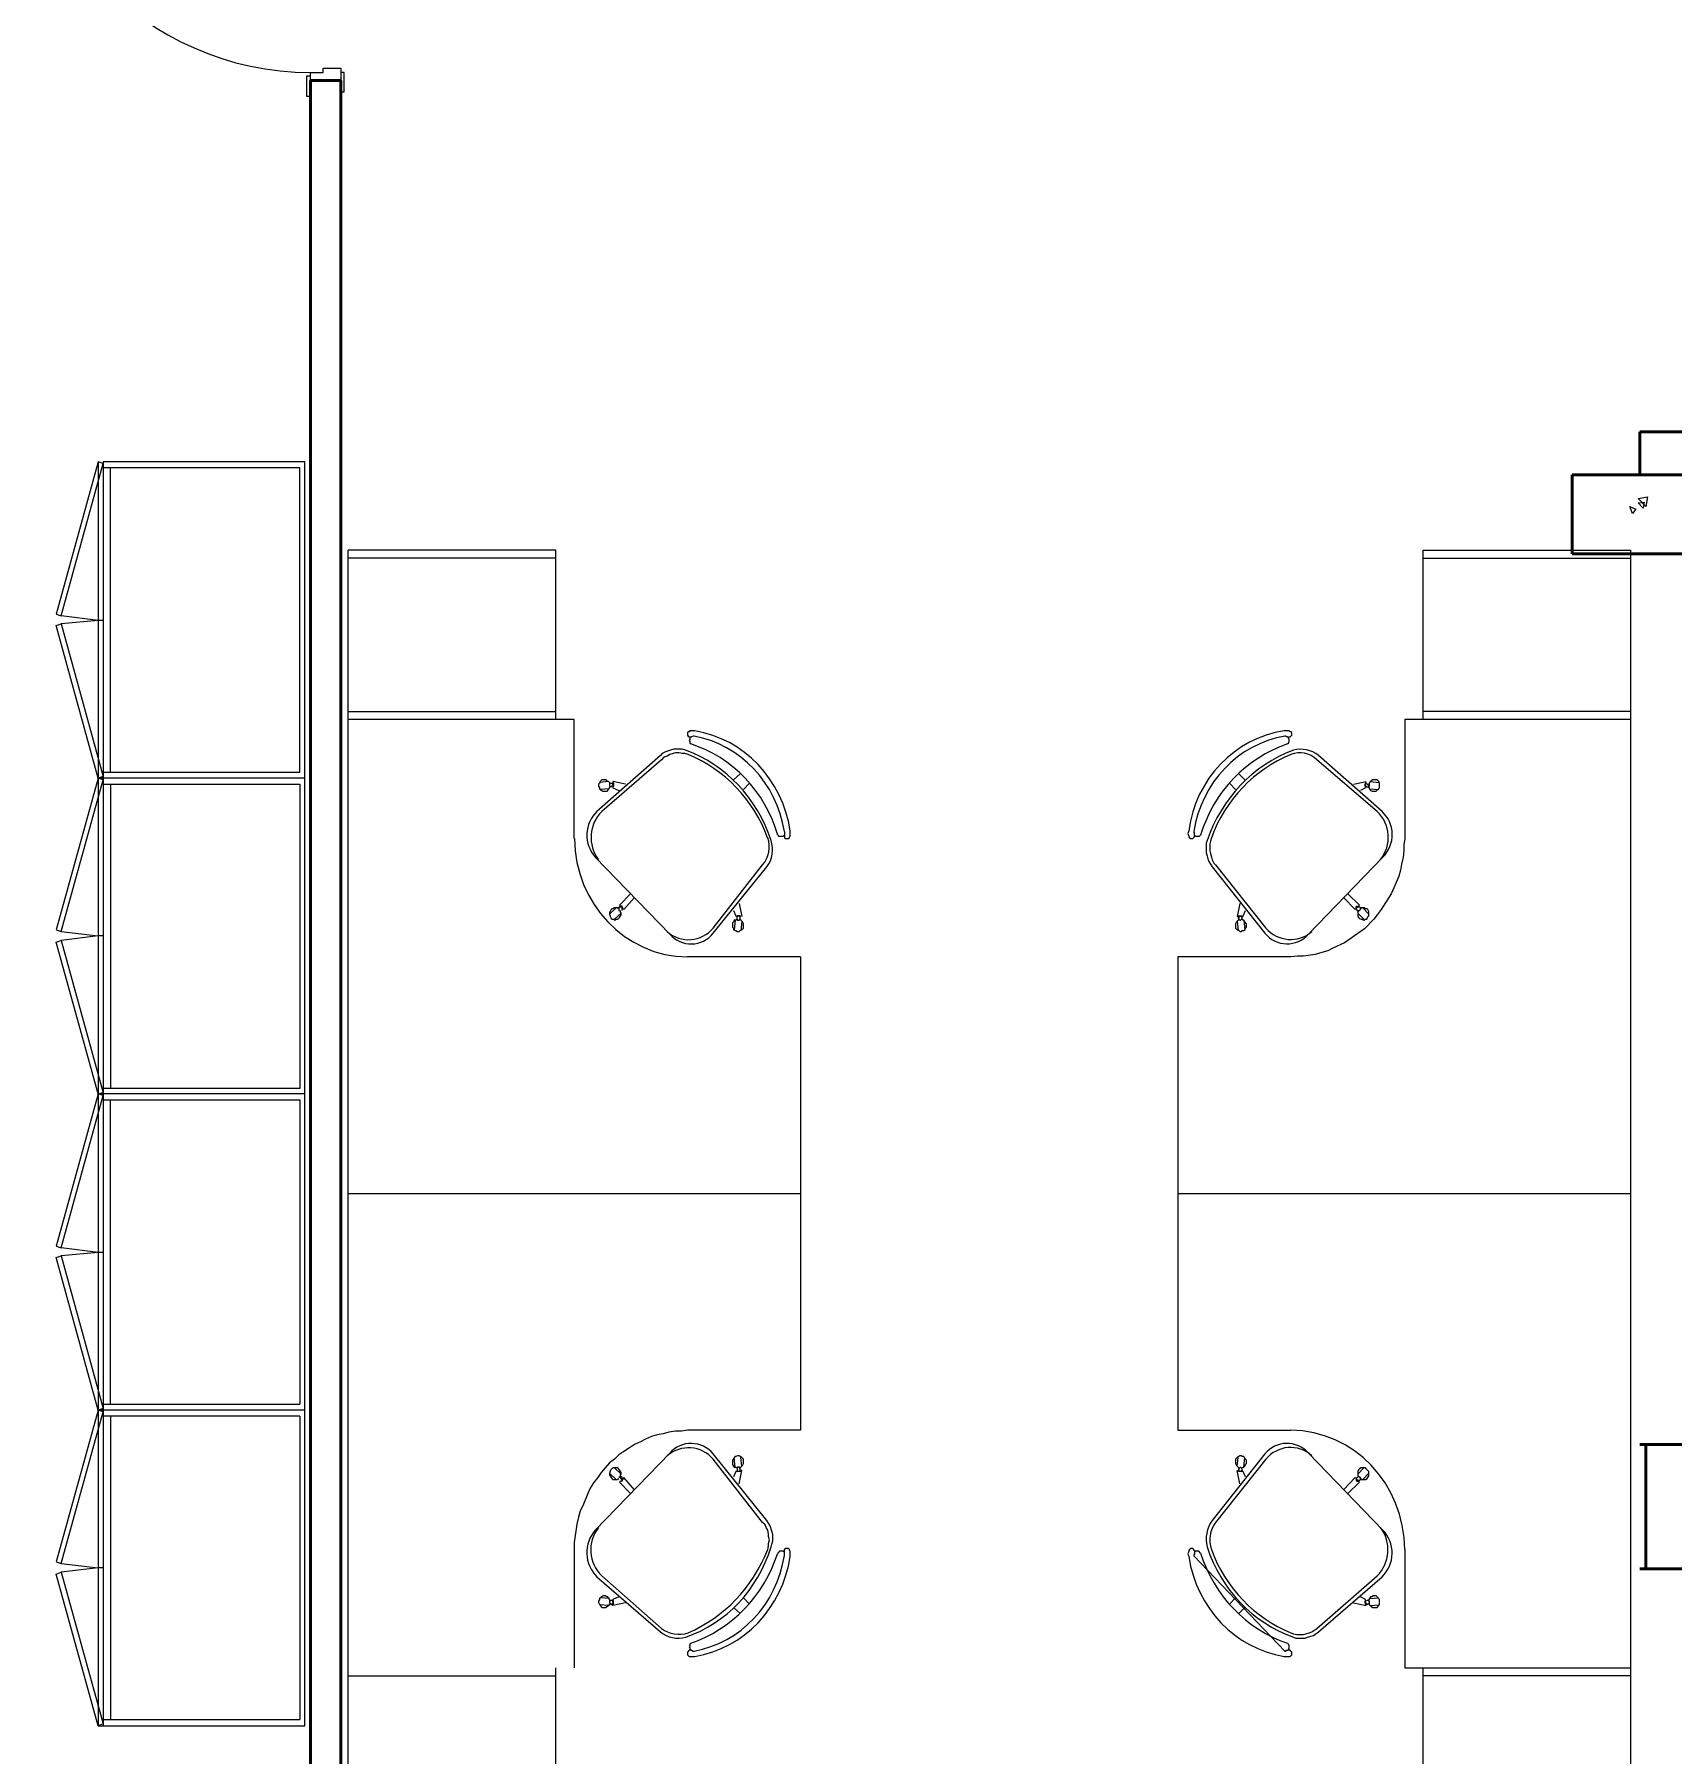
# Model space of a CAD drawing. Header units: millimetres. Extents: x -8 to 5830, y -596 to 3598.
# Drawn here: x 1668.331 to 1672.464, y 2519.195 to 2523.535 of the extents above; entities that cross this region are included whole.
import ezdxf

# ---------------------------------------------------------------- set-up
doc = ezdxf.new("R2010")
doc.units = ezdxf.units.MM
doc.layers.get('0').update_dxf_attribs({"color": 9})

msp = doc.modelspace()

# ---------------------------------------------------------------- linework, layer by layer
at = {"lineweight": 20}
for p, q in [((1669.0273, 2523.4297), (1669.0167, 2523.4297)), ((1669.0167, 2523.4297), (1669.0167, 2523.3789)), ((1669.0273, 2523.4385), (1669.059, 2523.4385)), ((1669.0273, 2523.3789), (1669.0273, 2523.4385)), ((1669.059, 2523.4385), (1669.059, 2523.4496)), ((1669.059, 2523.4496), (1669.1033, 2523.4496)), ((1669.1033, 2523.4496), (1669.1033, 2523.3899)), ((1669.1117, 2523.4385), (1669.1033, 2523.4385)), ((1669.1117, 2523.3899), (1669.1117, 2523.4385)), ((1669.1033, 2523.3899), (1669.1117, 2523.3899)), ((1669.0167, 2523.3789), (1669.0273, 2523.3789)), ((1672.3536, 2522.3445), (1672.3683, 2522.3379)), ((1672.3599, 2522.3269), (1672.3536, 2522.3445)), ((1672.3747, 2522.3644), (1672.3979, 2522.3689)), ((1672.3937, 2522.3445), (1672.3747, 2522.3644)), ((1672.3747, 2522.3534), (1672.3895, 2522.3556)), ((1672.3873, 2522.3401), (1672.3747, 2522.3534)), ((1672.3895, 2522.3556), (1672.3873, 2522.3401)), ((1672.3979, 2522.3689), (1672.3937, 2522.3445)), ((1672.3683, 2522.3379), (1672.3599, 2522.3269))]:
    msp.add_line(p, q, dxfattribs=at)
at = {"lineweight": 50}
for p, q in [((1669.1033, 2523.4187), (1669.0273, 2523.4187)), ((1669.0273, 2523.4187), (1669.0273, 2515.9949)), ((1669.1033, 2516.0745), (1669.1033, 2523.4187)), ((1672.3789, 2522.4241), (1672.3789, 2522.5324)), ((1673.0712, 2522.5324), (1672.3789, 2522.5324)), ((1672.2079, 2522.2252), (1672.2079, 2522.4241)), ((1672.2079, 2522.4241), (1672.5372, 2522.4241)), ((1672.5414, 2522.2252), (1672.2079, 2522.2252)), ((1672.6554, 2519.9797), (1672.3789, 2519.9797)), ((1672.3937, 2519.9797), (1672.3937, 2519.6659)), ((1672.6554, 2519.6659), (1672.3789, 2519.6659))]:
    msp.add_line(p, q, dxfattribs=at)
at = {"lineweight": 25}
for p, q in [((1668.4912, 2522.4573), (1668.3857, 2522.0727)), ((1668.3983, 2522.0683), (1668.5039, 2522.4528)), ((1668.5039, 2522.4528), (1668.4912, 2522.4573)), ((1668.4912, 2522.4573), (1668.4912, 2519.2703)), ((1668.5039, 2522.4573), (1668.5039, 2519.2703)), ((1669.0125, 2522.4573), (1668.5039, 2522.4573)), ((1668.9999, 2522.4418), (1668.5039, 2522.4418)), ((1668.5229, 2521.6749), (1668.5229, 2522.4418)), ((1668.9999, 2521.6749), (1668.9999, 2522.4418)), ((1669.0125, 2519.2703), (1669.0125, 2522.4573)), ((1672.3536, 2522.3445), (1672.3683, 2522.3379)), ((1672.3599, 2522.3269), (1672.3536, 2522.3445)), ((1672.3747, 2522.3644), (1672.3979, 2522.3689)), ((1672.3937, 2522.3445), (1672.3747, 2522.3644)), ((1672.3747, 2522.3534), (1672.3895, 2522.3556)), ((1672.3873, 2522.3401), (1672.3747, 2522.3534)), ((1672.3895, 2522.3556), (1672.3873, 2522.3401)), ((1672.3979, 2522.3689), (1672.3937, 2522.3445)), ((1672.3683, 2522.3379), (1672.3599, 2522.3269)), ((1669.6457, 2522.234), (1669.1223, 2522.234)), ((1669.1223, 2516.1695), (1669.1223, 2522.234)), ((1669.6457, 2522.2141), (1669.1223, 2522.2141)), ((1669.6457, 2521.8075), (1669.6457, 2522.234)), ((1671.8323, 2521.8075), (1671.8323, 2522.234)), ((1671.8323, 2522.234), (1672.3557, 2522.234)), ((1671.8323, 2522.2141), (1672.3557, 2522.2141)), ((1672.3557, 2515.1219), (1672.3557, 2522.234)), ((1668.3857, 2522.0727), (1668.3983, 2522.0683)), ((1668.3857, 2522.044), (1668.3983, 2522.0484)), ((1668.4912, 2521.6594), (1668.3857, 2522.044)), ((1668.4912, 2522.0572), (1668.3983, 2522.0683)), ((1668.4912, 2522.0572), (1668.3983, 2522.0484)), ((1668.3983, 2522.0484), (1668.5039, 2521.6638)), ((1668.5039, 2522.0572), (1668.4912, 2522.0572)), ((1669.1223, 2521.8274), (1669.6457, 2521.8274)), ((1672.3557, 2521.8274), (1671.8323, 2521.8274)), ((1669.6921, 2521.8075), (1669.1223, 2521.8075)), ((1669.6921, 2521.5069), (1669.6921, 2521.8075)), ((1669.9792, 2521.7765), (1669.9771, 2521.7743)), ((1669.9813, 2521.7765), (1669.9792, 2521.7765)), ((1669.9834, 2521.7788), (1669.9813, 2521.7765)), ((1669.9961, 2521.7788), (1669.9834, 2521.7788)), ((1671.4946, 2521.7788), (1671.4819, 2521.7788)), ((1671.4967, 2521.7765), (1671.4946, 2521.7788)), ((1671.4988, 2521.7765), (1671.4967, 2521.7765)), ((1671.5009, 2521.7743), (1671.4988, 2521.7765)), ((1672.3557, 2521.8075), (1671.7858, 2521.8075)), ((1671.7858, 2521.8075), (1671.7858, 2521.5069)), ((1669.9433, 2521.7323), (1669.9348, 2521.7301)), ((1669.9644, 2521.7323), (1669.9433, 2521.7323)), ((1669.9728, 2521.7301), (1669.9644, 2521.7323)), ((1669.9771, 2521.7743), (1669.9771, 2521.7677)), ((1669.9771, 2521.7677), (1669.9792, 2521.7655)), ((1669.9792, 2521.7655), (1669.9813, 2521.7633)), ((1669.9813, 2521.7633), (1669.9876, 2521.7633)), ((1669.9834, 2521.7567), (1669.9813, 2521.7544)), ((1669.9813, 2521.7544), (1669.9834, 2521.7522)), ((1669.9855, 2521.7633), (1669.9834, 2521.7611)), ((1669.9834, 2521.7611), (1669.9834, 2521.7567)), ((1669.9834, 2521.7522), (1669.9834, 2521.7478)), ((1669.9834, 2521.7478), (1669.9855, 2521.7456)), ((1669.9918, 2521.7655), (1669.9876, 2521.7633)), ((1669.9939, 2521.7655), (1669.9918, 2521.7655)), ((1671.4861, 2521.7655), (1671.484, 2521.7655)), ((1671.4882, 2521.7633), (1671.4861, 2521.7655)), ((1671.4903, 2521.7633), (1671.4882, 2521.7633)), ((1671.4925, 2521.7611), (1671.4903, 2521.7633)), ((1671.4903, 2521.7456), (1671.4925, 2521.7478)), ((1671.4925, 2521.7633), (1671.4967, 2521.7633)), ((1671.4946, 2521.7567), (1671.4925, 2521.7611)), ((1671.4925, 2521.7478), (1671.4946, 2521.7522)), ((1671.4946, 2521.7522), (1671.4946, 2521.7567)), ((1671.4967, 2521.7633), (1671.5009, 2521.7677)), ((1671.5009, 2521.7677), (1671.5009, 2521.7743)), ((1669.9095, 2521.7169), (1669.7491, 2521.5754)), ((1669.9116, 2521.7058), (1669.7618, 2521.5754)), ((1669.9137, 2521.7213), (1669.9095, 2521.7169)), ((1669.918, 2521.7125), (1669.9116, 2521.7058)), ((1669.9222, 2521.7257), (1669.9137, 2521.7213)), ((1669.9264, 2521.7147), (1669.918, 2521.7125)), ((1669.9348, 2521.7301), (1669.9222, 2521.7257)), ((1669.9327, 2521.7191), (1669.9264, 2521.7147)), ((1669.9412, 2521.7213), (1669.9327, 2521.7191)), ((1669.9475, 2521.7235), (1669.9412, 2521.7213)), ((1669.956, 2521.7235), (1669.9475, 2521.7235)), ((1669.9644, 2521.7213), (1669.956, 2521.7235)), ((1669.9707, 2521.7213), (1669.9644, 2521.7213)), ((1669.9792, 2521.7191), (1669.9707, 2521.7213)), ((1671.7162, 2521.5754), (1671.5642, 2521.7058)), ((1671.7288, 2521.5754), (1671.5684, 2521.7169)), ((1668.4912, 2521.6594), (1668.3857, 2521.2771)), ((1668.3983, 2521.2726), (1668.5039, 2521.655)), ((1668.5039, 2521.6638), (1668.4912, 2521.6594)), ((1669.0125, 2521.6594), (1668.4912, 2521.6594)), ((1668.5039, 2521.655), (1668.4912, 2521.6594)), ((1668.5039, 2521.6749), (1668.9999, 2521.6749)), ((1669.7554, 2521.6461), (1669.7533, 2521.6439)), ((1669.7787, 2521.6506), (1669.7554, 2521.6484)), ((1669.7576, 2521.6506), (1669.7554, 2521.6461)), ((1669.7618, 2521.655), (1669.7576, 2521.6506)), ((1669.7723, 2521.655), (1669.7618, 2521.655)), ((1669.7744, 2521.6528), (1669.7723, 2521.655)), ((1669.7787, 2521.6506), (1669.7744, 2521.6528)), ((1669.7808, 2521.6484), (1669.7787, 2521.6506)), ((1669.7808, 2521.6484), (1669.7808, 2521.6395)), ((1669.7829, 2521.6461), (1669.7808, 2521.6439)), ((1669.7892, 2521.6461), (1669.7829, 2521.6461)), ((1669.8209, 2521.6439), (1669.7892, 2521.6506)), ((1669.7892, 2521.6506), (1669.7892, 2521.6484)), ((1669.7892, 2521.6484), (1669.7913, 2521.6461)), ((1669.7892, 2521.6439), (1669.7892, 2521.6461)), ((1669.7913, 2521.6461), (1669.7913, 2521.6395)), ((1670.0931, 2521.655), (1670.11, 2521.6705)), ((1670.1185, 2521.6307), (1670.1332, 2521.6461)), ((1671.3595, 2521.6307), (1671.3447, 2521.6461)), ((1671.3827, 2521.655), (1671.3679, 2521.6705)), ((1671.6571, 2521.6439), (1671.6887, 2521.6506)), ((1671.6866, 2521.6461), (1671.6887, 2521.6484)), ((1671.6887, 2521.6484), (1671.6866, 2521.6484)), ((1671.6887, 2521.6461), (1671.6866, 2521.6439)), ((1671.6866, 2521.6373), (1671.6866, 2521.6461)), ((1671.6972, 2521.6395), (1671.6887, 2521.6461)), ((1671.6972, 2521.6484), (1671.6951, 2521.6439)), ((1671.6993, 2521.6506), (1671.6972, 2521.6484)), ((1671.7014, 2521.6528), (1671.6993, 2521.6506)), ((1671.6993, 2521.6506), (1671.7204, 2521.6484)), ((1671.7056, 2521.655), (1671.7014, 2521.6528)), ((1671.7162, 2521.655), (1671.7056, 2521.655)), ((1671.7204, 2521.6506), (1671.7162, 2521.655)), ((1671.7225, 2521.6461), (1671.7204, 2521.6506)), ((1671.7225, 2521.6351), (1671.7225, 2521.6461)), ((1668.5039, 2521.6439), (1668.9999, 2521.6439)), ((1668.5229, 2521.6439), (1668.5229, 2520.877)), ((1668.9999, 2521.6439), (1668.9999, 2520.877)), ((1669.7533, 2521.6439), (1669.7533, 2521.6395)), ((1669.7533, 2521.6395), (1669.7554, 2521.6351)), ((1669.7554, 2521.6351), (1669.7554, 2521.6329)), ((1669.7554, 2521.6329), (1669.7576, 2521.6307)), ((1669.7808, 2521.6329), (1669.7576, 2521.6307)), ((1669.7576, 2521.6307), (1669.7618, 2521.6285)), ((1669.7618, 2521.6285), (1669.7639, 2521.6263)), ((1669.7639, 2521.6263), (1669.7744, 2521.6263)), ((1669.7744, 2521.6263), (1669.7766, 2521.6285)), ((1669.7766, 2521.6285), (1669.7787, 2521.6329)), ((1669.7787, 2521.6329), (1669.7808, 2521.6351)), ((1669.7808, 2521.6351), (1669.7829, 2521.6395)), ((1669.7808, 2521.6395), (1669.7829, 2521.6395)), ((1669.7829, 2521.6373), (1669.7913, 2521.6417)), ((1669.7829, 2521.6395), (1669.7829, 2521.6373)), ((1669.7871, 2521.6373), (1669.7829, 2521.6373)), ((1669.7913, 2521.6417), (1669.7892, 2521.6439)), ((1669.7913, 2521.6395), (1669.7892, 2521.6373)), ((1669.7892, 2521.6373), (1669.7892, 2521.6351)), ((1669.7892, 2521.6351), (1669.804, 2521.6285)), ((1671.6866, 2521.6351), (1671.674, 2521.6285)), ((1671.6845, 2521.6417), (1671.6866, 2521.6439)), ((1671.6866, 2521.6395), (1671.6845, 2521.6417)), ((1671.6866, 2521.6395), (1671.6887, 2521.6395)), ((1671.6887, 2521.6351), (1671.6866, 2521.6351)), ((1671.6887, 2521.6395), (1671.6908, 2521.6373)), ((1671.6908, 2521.6373), (1671.693, 2521.6373)), ((1671.693, 2521.6373), (1671.6951, 2521.6395)), ((1671.6951, 2521.6395), (1671.6951, 2521.6351)), ((1671.6951, 2521.6395), (1671.6972, 2521.6395)), ((1671.6951, 2521.6351), (1671.6972, 2521.6329)), ((1671.6972, 2521.6395), (1671.6972, 2521.6439)), ((1671.6972, 2521.6329), (1671.7204, 2521.6307)), ((1671.6972, 2521.6329), (1671.6993, 2521.6285)), ((1671.6993, 2521.6285), (1671.7035, 2521.6263)), ((1671.7035, 2521.6263), (1671.7141, 2521.6263)), ((1671.7141, 2521.6263), (1671.7225, 2521.6351)), ((1670.205, 2521.5158), (1670.2071, 2521.5135)), ((1670.2177, 2521.5135), (1670.2219, 2521.5158)), ((1670.2219, 2521.5246), (1670.2219, 2521.5091)), ((1670.2367, 2521.5135), (1670.2367, 2521.5268)), ((1671.2413, 2521.5268), (1671.2392, 2521.5202)), ((1671.2392, 2521.5202), (1671.2413, 2521.5135)), ((1671.254, 2521.5246), (1671.254, 2521.5224)), ((1671.254, 2521.5224), (1671.2561, 2521.5202)), ((1671.2561, 2521.5113), (1671.2561, 2521.5202)), ((1671.2561, 2521.5158), (1671.2582, 2521.5135)), ((1671.2687, 2521.5135), (1671.2708, 2521.5158)), ((1670.2071, 2521.5135), (1670.2177, 2521.5135)), ((1670.2219, 2521.5091), (1670.224, 2521.5069)), ((1670.224, 2521.5069), (1670.2324, 2521.5069)), ((1670.2324, 2521.5069), (1670.2345, 2521.5091)), ((1670.2345, 2521.5113), (1670.2367, 2521.5135)), ((1670.2345, 2521.5091), (1670.2345, 2521.5113)), ((1671.2413, 2521.5135), (1671.2413, 2521.5113)), ((1671.2413, 2521.5113), (1671.2434, 2521.5091)), ((1671.2434, 2521.5091), (1671.2455, 2521.5069)), ((1671.2455, 2521.5069), (1671.2518, 2521.5069)), ((1671.2518, 2521.5069), (1671.2561, 2521.5113)), ((1671.2582, 2521.5135), (1671.2687, 2521.5135)), ((1671.2877, 2521.5025), (1671.2856, 2521.4959)), ((1671.2856, 2521.4959), (1671.2856, 2521.4716)), ((1671.2856, 2521.4716), (1671.2877, 2521.4627)), ((1671.2962, 2521.5003), (1671.2941, 2521.4937)), ((1671.2941, 2521.4937), (1671.2941, 2521.476)), ((1671.2941, 2521.476), (1671.2962, 2521.4693)), ((1671.2983, 2521.5091), (1671.2962, 2521.5003)), ((1671.7837, 2521.476), (1671.7816, 2521.4605)), ((1671.7858, 2521.5069), (1671.7837, 2521.4914)), ((1671.7837, 2521.4914), (1671.7837, 2521.476)), ((1669.7449, 2521.4605), (1669.9327, 2521.266)), ((1670.0425, 2521.2815), (1670.167, 2521.4406)), ((1670.0425, 2521.2682), (1670.1776, 2521.4362)), ((1671.2877, 2521.4627), (1671.2898, 2521.4561)), ((1671.2898, 2521.4561), (1671.2919, 2521.4494)), ((1671.2919, 2521.4494), (1671.3004, 2521.4362)), ((1671.2962, 2521.4693), (1671.2983, 2521.4605)), ((1671.2983, 2521.4605), (1671.3004, 2521.4539)), ((1671.3004, 2521.4539), (1671.3046, 2521.445)), ((1671.3004, 2521.4362), (1671.4334, 2521.2682)), ((1671.3046, 2521.445), (1671.3088, 2521.4406)), ((1671.3088, 2521.4406), (1671.4355, 2521.2815)), ((1671.5431, 2521.266), (1671.7309, 2521.4605)), ((1671.7774, 2521.4428), (1671.7753, 2521.4273)), ((1671.7816, 2521.4605), (1671.7774, 2521.4428)), ((1671.7647, 2521.3964), (1671.7584, 2521.3831)), ((1671.7711, 2521.4119), (1671.7647, 2521.3964)), ((1671.7753, 2521.4273), (1671.7711, 2521.4119)), ((1669.8061, 2521.3389), (1669.8335, 2521.3677)), ((1669.8441, 2521.3588), (1669.8167, 2521.3279)), ((1670.1079, 2521.3434), (1670.1142, 2521.3102)), ((1671.37, 2521.3434), (1671.3637, 2521.3102)), ((1671.6318, 2521.3588), (1671.6613, 2521.3279)), ((1671.6719, 2521.3389), (1671.6423, 2521.3677)), ((1671.7521, 2521.3677), (1671.7267, 2521.3279)), ((1671.7584, 2521.3831), (1671.7521, 2521.3677)), ((1669.7977, 2521.3323), (1669.7808, 2521.3168)), ((1669.7829, 2521.3235), (1669.7808, 2521.3213)), ((1669.7808, 2521.3213), (1669.7808, 2521.3168)), ((1669.7808, 2521.3168), (1669.7829, 2521.3124)), ((1669.785, 2521.3279), (1669.7829, 2521.3235)), ((1669.7829, 2521.3124), (1669.7829, 2521.3102)), ((1669.7829, 2521.3102), (1669.785, 2521.3058)), ((1669.7871, 2521.3301), (1669.785, 2521.3279)), ((1669.785, 2521.3058), (1669.7871, 2521.3036)), ((1669.7892, 2521.3301), (1669.7871, 2521.3301)), ((1669.7871, 2521.3036), (1669.7913, 2521.3036)), ((1669.7934, 2521.3323), (1669.7892, 2521.3301)), ((1669.7913, 2521.3036), (1669.7955, 2521.3014)), ((1669.7998, 2521.3323), (1669.7934, 2521.3323)), ((1669.8103, 2521.3191), (1669.7934, 2521.3036)), ((1669.7955, 2521.3014), (1669.7977, 2521.3036)), ((1669.7977, 2521.3036), (1669.8019, 2521.3036)), ((1669.804, 2521.3301), (1669.7998, 2521.3323)), ((1669.8019, 2521.3036), (1669.8061, 2521.308)), ((1669.8124, 2521.3345), (1669.804, 2521.3345)), ((1669.804, 2521.3345), (1669.804, 2521.3257)), ((1669.804, 2521.3257), (1669.8061, 2521.3257)), ((1669.8082, 2521.3367), (1669.8061, 2521.3389)), ((1669.8061, 2521.308), (1669.8082, 2521.3124)), ((1669.8124, 2521.3367), (1669.8082, 2521.3367)), ((1669.8082, 2521.3213), (1669.8082, 2521.3257)), ((1669.8103, 2521.3191), (1669.8082, 2521.3213)), ((1669.8082, 2521.3124), (1669.8103, 2521.3146)), ((1669.8103, 2521.3146), (1669.8103, 2521.3191)), ((1669.8124, 2521.3257), (1669.8124, 2521.3367)), ((1669.8145, 2521.3323), (1669.8124, 2521.3345)), ((1669.8145, 2521.3301), (1669.8145, 2521.3323)), ((1669.8167, 2521.3279), (1669.8145, 2521.3301)), ((1670.0931, 2521.3257), (1670.0995, 2521.3124)), ((1670.0952, 2521.3014), (1670.0931, 2521.297)), ((1670.0995, 2521.3014), (1670.0952, 2521.3014)), ((1670.0974, 2521.3014), (1670.0952, 2521.2771)), ((1670.0995, 2521.3124), (1670.0995, 2521.3102)), ((1670.1037, 2521.3036), (1670.0995, 2521.3014)), ((1670.1037, 2521.3124), (1670.1016, 2521.3102)), ((1670.1037, 2521.3102), (1670.1016, 2521.3102)), ((1670.1016, 2521.3102), (1670.1016, 2521.3036)), ((1670.1016, 2521.3036), (1670.1037, 2521.3014)), ((1670.1058, 2521.3124), (1670.1037, 2521.3102)), ((1670.11, 2521.3124), (1670.1037, 2521.3124)), ((1670.1037, 2521.3014), (1670.1079, 2521.3014)), ((1670.1079, 2521.3102), (1670.1058, 2521.3124)), ((1670.11, 2521.3102), (1670.1079, 2521.3102)), ((1670.1079, 2521.3014), (1670.11, 2521.3036)), ((1670.1121, 2521.3014), (1670.1079, 2521.3036)), ((1670.1121, 2521.3102), (1670.11, 2521.3124)), ((1670.11, 2521.3036), (1670.11, 2521.3102)), ((1670.1164, 2521.297), (1670.1121, 2521.3014)), ((1670.1142, 2521.2992), (1670.1121, 2521.2749)), ((1671.3658, 2521.3014), (1671.3616, 2521.297)), ((1671.3637, 2521.3102), (1671.3658, 2521.3102)), ((1671.3637, 2521.2992), (1671.3658, 2521.2749)), ((1671.3658, 2521.3102), (1671.3679, 2521.3124)), ((1671.3679, 2521.308), (1671.3658, 2521.3058)), ((1671.3658, 2521.3058), (1671.3679, 2521.3058)), ((1671.3679, 2521.3036), (1671.3658, 2521.3014)), ((1671.3679, 2521.3124), (1671.3743, 2521.3124)), ((1671.37, 2521.3102), (1671.3679, 2521.3102)), ((1671.3679, 2521.3102), (1671.3679, 2521.308)), ((1671.3679, 2521.3058), (1671.3679, 2521.3036)), ((1671.3679, 2521.3036), (1671.37, 2521.3014)), ((1671.3722, 2521.3124), (1671.37, 2521.3102)), ((1671.37, 2521.3014), (1671.3722, 2521.3014)), ((1671.3722, 2521.3102), (1671.3722, 2521.3124)), ((1671.3743, 2521.3102), (1671.3722, 2521.3102)), ((1671.3722, 2521.3014), (1671.3764, 2521.3058)), ((1671.3743, 2521.3124), (1671.3764, 2521.3102)), ((1671.3764, 2521.308), (1671.3743, 2521.3102)), ((1671.3785, 2521.3014), (1671.3743, 2521.3036)), ((1671.3764, 2521.3102), (1671.3785, 2521.3124)), ((1671.3764, 2521.3058), (1671.3764, 2521.308)), ((1671.3785, 2521.3124), (1671.3848, 2521.3257)), ((1671.3806, 2521.3014), (1671.3785, 2521.3014)), ((1671.3827, 2521.297), (1671.3806, 2521.3014)), ((1671.3806, 2521.3014), (1671.3827, 2521.2771)), ((1671.6613, 2521.3279), (1671.6655, 2521.3323)), ((1671.6634, 2521.3345), (1671.6655, 2521.3367)), ((1671.6634, 2521.3301), (1671.6634, 2521.3345)), ((1671.6634, 2521.3301), (1671.6655, 2521.3279)), ((1671.6655, 2521.3367), (1671.6697, 2521.3367)), ((1671.6719, 2521.3345), (1671.6655, 2521.3345)), ((1671.6655, 2521.3345), (1671.6655, 2521.3323)), ((1671.6655, 2521.3279), (1671.6655, 2521.3257)), ((1671.6655, 2521.3257), (1671.6719, 2521.3257)), ((1671.6697, 2521.3257), (1671.6676, 2521.3213)), ((1671.6676, 2521.3213), (1671.6676, 2521.3124)), ((1671.6676, 2521.3191), (1671.6824, 2521.3036)), ((1671.6676, 2521.3124), (1671.6697, 2521.308)), ((1671.6697, 2521.3367), (1671.6719, 2521.3389)), ((1671.6697, 2521.308), (1671.6719, 2521.3058)), ((1671.674, 2521.3323), (1671.6719, 2521.3345)), ((1671.6719, 2521.3257), (1671.674, 2521.3279)), ((1671.6719, 2521.3058), (1671.6761, 2521.3036)), ((1671.6761, 2521.3323), (1671.674, 2521.3301)), ((1671.674, 2521.3279), (1671.674, 2521.3323)), ((1671.6845, 2521.3323), (1671.6761, 2521.3323)), ((1671.6761, 2521.3036), (1671.6782, 2521.3036)), ((1671.6782, 2521.3036), (1671.6824, 2521.3014)), ((1671.6803, 2521.3323), (1671.6951, 2521.3168)), ((1671.6824, 2521.3014), (1671.6866, 2521.3036)), ((1671.6866, 2521.3301), (1671.6845, 2521.3323)), ((1671.7077, 2521.3036), (1671.6845, 2521.2793)), ((1671.6908, 2521.3301), (1671.6866, 2521.3301)), ((1671.6866, 2521.3036), (1671.6887, 2521.3036)), ((1671.6887, 2521.3036), (1671.6908, 2521.3058)), ((1671.693, 2521.3279), (1671.6908, 2521.3301)), ((1671.6908, 2521.3058), (1671.693, 2521.3102)), ((1671.6951, 2521.3235), (1671.693, 2521.3279)), ((1671.693, 2521.3102), (1671.6951, 2521.3124)), ((1671.6951, 2521.3124), (1671.6951, 2521.3235)), ((1671.7162, 2521.3146), (1671.7077, 2521.3036)), ((1671.7267, 2521.3279), (1671.7162, 2521.3146)), ((1668.3857, 2521.2771), (1668.3983, 2521.2726)), ((1668.3983, 2521.2726), (1668.4912, 2521.2616)), ((1668.4912, 2521.2616), (1668.3983, 2521.2505)), ((1668.5039, 2521.2616), (1668.4912, 2521.2616)), ((1670.0931, 2521.297), (1670.091, 2521.2947)), ((1670.091, 2521.2947), (1670.091, 2521.2837)), ((1670.091, 2521.2837), (1670.0931, 2521.2815)), ((1670.0931, 2521.2815), (1670.0931, 2521.2771)), ((1670.0931, 2521.2771), (1670.0974, 2521.2749)), ((1670.0974, 2521.2749), (1670.0995, 2521.2749)), ((1670.0995, 2521.2749), (1670.1037, 2521.2726)), ((1670.1037, 2521.2726), (1670.1079, 2521.2726)), ((1670.1079, 2521.2726), (1670.11, 2521.2749)), ((1670.11, 2521.2749), (1670.1142, 2521.2771)), ((1670.1142, 2521.2771), (1670.1185, 2521.2815)), ((1670.1185, 2521.2925), (1670.1164, 2521.297)), ((1670.1185, 2521.2815), (1670.1185, 2521.2925)), ((1671.3616, 2521.297), (1671.3595, 2521.2925)), ((1671.3595, 2521.2925), (1671.3595, 2521.2815)), ((1671.3595, 2521.2815), (1671.3637, 2521.2771)), ((1671.3637, 2521.2771), (1671.3679, 2521.2749)), ((1671.3679, 2521.2749), (1671.37, 2521.2726)), ((1671.37, 2521.2726), (1671.3743, 2521.2726)), ((1671.3743, 2521.2726), (1671.3764, 2521.2749)), ((1671.3764, 2521.2749), (1671.3806, 2521.2749)), ((1671.3806, 2521.2749), (1671.3827, 2521.2771)), ((1671.3869, 2521.2925), (1671.3827, 2521.297)), ((1671.3827, 2521.2771), (1671.3848, 2521.2815)), ((1671.3848, 2521.2815), (1671.3869, 2521.2837)), ((1671.3869, 2521.2837), (1671.3869, 2521.2925)), ((1671.6845, 2521.2793), (1671.6339, 2521.2439)), ((1668.3857, 2521.2461), (1668.3983, 2521.2505)), ((1668.4912, 2520.8638), (1668.3857, 2521.2461)), ((1668.3983, 2521.2505), (1668.5039, 2520.866)), ((1671.56, 2521.2152), (1671.5304, 2521.2108)), ((1671.5769, 2521.2196), (1671.56, 2521.2152)), ((1671.5917, 2521.224), (1671.5769, 2521.2196)), ((1671.6043, 2521.2306), (1671.5917, 2521.224)), ((1671.6339, 2521.2439), (1671.6043, 2521.2306)), ((1670.262, 2521.2085), (1669.9771, 2521.2085)), ((1670.262, 2521.2085), (1670.262, 2520.0151)), ((1671.2139, 2521.2085), (1671.2139, 2520.0151)), ((1671.4988, 2521.2085), (1671.2139, 2521.2085)), ((1671.5157, 2521.2108), (1671.4988, 2521.2085)), ((1671.5304, 2521.2108), (1671.5157, 2521.2108)), ((1668.4912, 2520.8638), (1668.3857, 2520.4792)), ((1668.5039, 2520.866), (1668.4912, 2520.8638)), ((1669.0125, 2520.8638), (1668.4912, 2520.8638)), ((1668.5039, 2520.8594), (1668.4912, 2520.8638)), ((1668.9999, 2520.877), (1668.5039, 2520.877)), ((1668.3983, 2520.4748), (1668.5039, 2520.8594)), ((1668.5039, 2520.8483), (1668.9999, 2520.8483)), ((1668.5229, 2520.0814), (1668.5229, 2520.8483)), ((1668.9999, 2520.8483), (1668.9999, 2520.0814)), ((1669.1223, 2520.6118), (1670.262, 2520.6118)), ((1671.2139, 2520.6118), (1672.3557, 2520.6118)), ((1668.3857, 2520.4792), (1668.3983, 2520.4748)), ((1668.4912, 2520.4637), (1668.3983, 2520.4748)), ((1668.3857, 2520.4505), (1668.3983, 2520.4549)), ((1668.4912, 2520.0659), (1668.3857, 2520.4505)), ((1668.4912, 2520.4637), (1668.3983, 2520.4549)), ((1668.3983, 2520.4549), (1668.5039, 2520.0703)), ((1668.5039, 2520.4637), (1668.4912, 2520.4637)), ((1668.4912, 2520.0659), (1668.3857, 2519.6836)), ((1668.3983, 2519.6792), (1668.5039, 2520.0615)), ((1668.5039, 2520.0703), (1668.4912, 2520.0659)), ((1669.0125, 2520.0659), (1668.4912, 2520.0659)), ((1668.5039, 2520.0615), (1668.4912, 2520.0659)), ((1668.5039, 2520.0814), (1668.9999, 2520.0814)), ((1668.9999, 2520.0505), (1668.5039, 2520.0505)), ((1668.5229, 2520.0505), (1668.5229, 2519.2858)), ((1668.9999, 2520.0505), (1668.9999, 2519.2858)), ((1669.8863, 2519.9996), (1669.8715, 2519.993)), ((1669.9011, 2520.004), (1669.8863, 2519.9996)), ((1669.9158, 2520.0063), (1669.9011, 2520.004)), ((1669.9306, 2520.0107), (1669.9158, 2520.0063)), ((1669.9475, 2520.0129), (1669.9306, 2520.0107)), ((1669.9623, 2520.0129), (1669.9475, 2520.0129)), ((1669.9771, 2520.0151), (1669.9623, 2520.0129)), ((1670.262, 2520.0151), (1669.9771, 2520.0151)), ((1671.2139, 2520.0151), (1671.4988, 2520.0151)), ((1669.9327, 2519.9576), (1669.7449, 2519.7631)), ((1669.804, 2519.9532), (1669.7934, 2519.9422)), ((1669.8167, 2519.962), (1669.804, 2519.9532)), ((1669.8314, 2519.9709), (1669.8167, 2519.962)), ((1669.8441, 2519.9797), (1669.8314, 2519.9709)), ((1669.8589, 2519.9864), (1669.8441, 2519.9797)), ((1669.8715, 2519.993), (1669.8589, 2519.9864)), ((1670.1776, 2519.7874), (1670.0425, 2519.9554)), ((1671.4334, 2519.9554), (1671.3004, 2519.7874)), ((1671.7309, 2519.7631), (1671.5431, 2519.9576)), ((1669.7597, 2519.909), (1669.7512, 2519.8957)), ((1669.7702, 2519.9201), (1669.7597, 2519.909)), ((1669.7808, 2519.9333), (1669.7702, 2519.9201)), ((1669.7934, 2519.9422), (1669.7808, 2519.9333)), ((1669.7829, 2519.9112), (1669.7808, 2519.9068)), ((1669.7871, 2519.9178), (1669.7829, 2519.9134)), ((1669.7829, 2519.9134), (1669.7829, 2519.9112)), ((1669.7913, 2519.9201), (1669.7871, 2519.9178)), ((1669.8019, 2519.9201), (1669.7913, 2519.9201)), ((1669.8103, 2519.9046), (1669.7934, 2519.9201)), ((1669.8061, 2519.9156), (1669.8019, 2519.9201)), ((1669.8082, 2519.9112), (1669.8061, 2519.9156)), ((1669.8103, 2519.909), (1669.8082, 2519.9112)), ((1669.8103, 2519.9046), (1669.8103, 2519.909)), ((1670.167, 2519.783), (1670.0425, 2519.9422)), ((1670.0931, 2519.9422), (1670.091, 2519.9399)), ((1670.091, 2519.9399), (1670.091, 2519.9289)), ((1670.091, 2519.9289), (1670.0931, 2519.9245)), ((1670.0974, 2519.9488), (1670.0931, 2519.9444)), ((1670.0931, 2519.9444), (1670.0931, 2519.9422)), ((1670.0931, 2519.9245), (1670.0952, 2519.9223)), ((1670.0995, 2519.9112), (1670.0931, 2519.898)), ((1670.0974, 2519.9223), (1670.0952, 2519.9466)), ((1670.0952, 2519.9223), (1670.0995, 2519.9223)), ((1670.0995, 2519.9488), (1670.0974, 2519.9488)), ((1670.1037, 2519.951), (1670.0995, 2519.9488)), ((1670.0995, 2519.9223), (1670.1037, 2519.9201)), ((1670.11, 2519.9112), (1670.0995, 2519.9112)), ((1670.1037, 2519.9223), (1670.1016, 2519.9201)), ((1670.1016, 2519.9201), (1670.1037, 2519.9112)), ((1670.1079, 2519.951), (1670.1037, 2519.951)), ((1670.1079, 2519.9223), (1670.1037, 2519.9223)), ((1670.11, 2519.9488), (1670.1079, 2519.951)), ((1670.11, 2519.9201), (1670.1079, 2519.9223)), ((1670.1079, 2519.9201), (1670.1121, 2519.9223)), ((1670.1079, 2519.8803), (1670.1142, 2519.9134)), ((1670.1079, 2519.9112), (1670.11, 2519.9134)), ((1670.1142, 2519.9466), (1670.11, 2519.9488)), ((1670.11, 2519.9134), (1670.11, 2519.9201)), ((1670.1121, 2519.9134), (1670.11, 2519.9112)), ((1670.1142, 2519.9245), (1670.1121, 2519.9466)), ((1670.1121, 2519.9223), (1670.1164, 2519.9267)), ((1670.1142, 2519.9134), (1670.1121, 2519.9134)), ((1670.1185, 2519.9422), (1670.1142, 2519.9466)), ((1670.1164, 2519.9267), (1670.1185, 2519.9311)), ((1670.1185, 2519.9311), (1670.1185, 2519.9422)), ((1671.4355, 2519.9422), (1671.3088, 2519.783)), ((1671.3637, 2519.9466), (1671.3595, 2519.9422)), ((1671.3595, 2519.9422), (1671.3595, 2519.9311)), ((1671.3595, 2519.9311), (1671.3616, 2519.9267)), ((1671.3616, 2519.9267), (1671.3658, 2519.9223)), ((1671.3679, 2519.9488), (1671.3637, 2519.9466)), ((1671.3637, 2519.9245), (1671.3658, 2519.9466)), ((1671.37, 2519.8803), (1671.3637, 2519.9134)), ((1671.3637, 2519.9134), (1671.3658, 2519.9112)), ((1671.3658, 2519.9223), (1671.3679, 2519.9201)), ((1671.3679, 2519.9178), (1671.3658, 2519.9178)), ((1671.3658, 2519.9178), (1671.3679, 2519.9156)), ((1671.3679, 2519.9112), (1671.3658, 2519.9134)), ((1671.37, 2519.951), (1671.3679, 2519.9488)), ((1671.3722, 2519.9223), (1671.3679, 2519.9178)), ((1671.3679, 2519.9156), (1671.3679, 2519.9134)), ((1671.3679, 2519.9134), (1671.37, 2519.9112)), ((1671.3764, 2519.9112), (1671.3679, 2519.9112)), ((1671.3743, 2519.951), (1671.37, 2519.951)), ((1671.37, 2519.9223), (1671.3722, 2519.9223)), ((1671.3764, 2519.9178), (1671.3722, 2519.9223)), ((1671.3722, 2519.9112), (1671.3764, 2519.9156)), ((1671.3764, 2519.9488), (1671.3743, 2519.951)), ((1671.3743, 2519.9201), (1671.3785, 2519.9223)), ((1671.3806, 2519.9488), (1671.3764, 2519.9488)), ((1671.3764, 2519.9156), (1671.3764, 2519.9178)), ((1671.3764, 2519.9134), (1671.3764, 2519.9112)), ((1671.3785, 2519.9223), (1671.3806, 2519.9223)), ((1671.3848, 2519.898), (1671.3785, 2519.9112)), ((1671.3827, 2519.9444), (1671.3806, 2519.9488)), ((1671.3806, 2519.9223), (1671.3827, 2519.9466)), ((1671.3806, 2519.9223), (1671.3827, 2519.9245)), ((1671.3869, 2519.9399), (1671.3827, 2519.9444)), ((1671.3827, 2519.9245), (1671.3848, 2519.9289)), ((1671.3848, 2519.9289), (1671.3869, 2519.9311)), ((1671.3869, 2519.9311), (1671.3869, 2519.9399)), ((1671.6676, 2519.9046), (1671.6824, 2519.9201)), ((1671.6697, 2519.9156), (1671.6676, 2519.9112)), ((1671.6676, 2519.9112), (1671.6676, 2519.9024)), ((1671.6719, 2519.9178), (1671.6697, 2519.9156)), ((1671.6761, 2519.9201), (1671.6719, 2519.9178)), ((1671.6866, 2519.9201), (1671.6761, 2519.9201)), ((1671.6887, 2519.9178), (1671.6866, 2519.9201)), ((1671.6908, 2519.9156), (1671.6887, 2519.9178)), ((1671.693, 2519.9134), (1671.6908, 2519.9156)), ((1671.6951, 2519.9112), (1671.693, 2519.9134)), ((1671.6951, 2519.9002), (1671.6951, 2519.9112)), ((1669.7322, 2519.8692), (1669.7259, 2519.856)), ((1669.7407, 2519.8825), (1669.7322, 2519.8692)), ((1669.7512, 2519.8957), (1669.7407, 2519.8825)), ((1669.7977, 2519.8913), (1669.7808, 2519.9068)), ((1669.7808, 2519.9068), (1669.7808, 2519.9024)), ((1669.7808, 2519.9024), (1669.7829, 2519.9002)), ((1669.7829, 2519.9002), (1669.785, 2519.8957)), ((1669.785, 2519.8957), (1669.7871, 2519.8935)), ((1669.7871, 2519.8935), (1669.7892, 2519.8913)), ((1669.7892, 2519.8913), (1669.7998, 2519.8913)), ((1669.7998, 2519.8913), (1669.804, 2519.8935)), ((1669.8061, 2519.898), (1669.804, 2519.8957)), ((1669.8061, 2519.898), (1669.8124, 2519.8891)), ((1669.8103, 2519.898), (1669.8061, 2519.898)), ((1669.8082, 2519.8869), (1669.8061, 2519.8847)), ((1669.8061, 2519.8847), (1669.8335, 2519.856)), ((1669.8082, 2519.9024), (1669.8103, 2519.9046)), ((1669.8082, 2519.898), (1669.8082, 2519.9024)), ((1669.8124, 2519.8869), (1669.8082, 2519.8869)), ((1669.8124, 2519.8957), (1669.8103, 2519.898)), ((1669.8124, 2519.8957), (1669.8124, 2519.8869)), ((1669.8145, 2519.8913), (1669.8124, 2519.8891)), ((1669.8167, 2519.8957), (1669.8145, 2519.8935)), ((1669.8145, 2519.8935), (1669.8145, 2519.8913)), ((1669.8441, 2519.8648), (1669.8167, 2519.8957)), ((1671.6318, 2519.8648), (1671.6613, 2519.8957)), ((1671.6719, 2519.8847), (1671.6423, 2519.856)), ((1671.6613, 2519.8957), (1671.6655, 2519.8913)), ((1671.6676, 2519.898), (1671.6634, 2519.8935)), ((1671.6634, 2519.8935), (1671.6634, 2519.8891)), ((1671.6634, 2519.8891), (1671.6655, 2519.8869)), ((1671.6655, 2519.8913), (1671.6655, 2519.8891)), ((1671.6655, 2519.8891), (1671.6719, 2519.8891)), ((1671.6655, 2519.8869), (1671.6697, 2519.8869)), ((1671.6676, 2519.9024), (1671.6697, 2519.898)), ((1671.6719, 2519.898), (1671.6676, 2519.898)), ((1671.6697, 2519.8869), (1671.6719, 2519.8847)), ((1671.6719, 2519.8957), (1671.6719, 2519.898)), ((1671.674, 2519.8957), (1671.6719, 2519.8957)), ((1671.6719, 2519.8891), (1671.674, 2519.8913)), ((1671.674, 2519.8913), (1671.674, 2519.8957)), ((1671.674, 2519.8935), (1671.6761, 2519.8913)), ((1671.6761, 2519.8913), (1671.6866, 2519.8913)), ((1671.6803, 2519.8913), (1671.6951, 2519.9068)), ((1671.6866, 2519.8913), (1671.6908, 2519.8935)), ((1671.6908, 2519.8935), (1671.693, 2519.8957)), ((1671.693, 2519.8957), (1671.6951, 2519.9002)), ((1669.7132, 2519.825), (1669.7069, 2519.8118)), ((1669.7259, 2519.856), (1669.7132, 2519.825)), ((1669.7027, 2519.7963), (1669.6985, 2519.7786)), ((1669.7069, 2519.8118), (1669.7027, 2519.7963)), ((1670.1733, 2519.7764), (1670.167, 2519.783)), ((1670.186, 2519.7742), (1670.1776, 2519.7874)), ((1669.6985, 2519.7786), (1669.6921, 2519.7322)), ((1670.1755, 2519.7698), (1670.1733, 2519.7764)), ((1670.1797, 2519.7631), (1670.1755, 2519.7698)), ((1670.1818, 2519.7543), (1670.1797, 2519.7631)), ((1670.1818, 2519.7477), (1670.1818, 2519.7543)), ((1670.1839, 2519.7388), (1670.1818, 2519.7477)), ((1670.1818, 2519.73), (1670.1839, 2519.7388)), ((1670.1902, 2519.7609), (1670.186, 2519.7742)), ((1670.1923, 2519.7521), (1670.1902, 2519.7609)), ((1670.1902, 2519.7278), (1670.1923, 2519.7366)), ((1670.1923, 2519.7366), (1670.1923, 2519.7521)), ((1669.6921, 2519.7322), (1669.6921, 2519.4162)), ((1670.1797, 2519.7145), (1670.1818, 2519.7234)), ((1670.1818, 2519.7234), (1670.1818, 2519.73)), ((1670.1881, 2519.7211), (1670.1902, 2519.7278)), ((1670.2092, 2519.7101), (1670.205, 2519.7057)), ((1670.2177, 2519.7101), (1670.2092, 2519.7101)), ((1670.2219, 2519.7079), (1670.2177, 2519.7101)), ((1670.224, 2519.7167), (1670.2219, 2519.7145)), ((1670.2219, 2519.699), (1670.2219, 2519.7145)), ((1670.2324, 2519.7167), (1670.224, 2519.7167)), ((1670.2345, 2519.7145), (1670.2324, 2519.7167)), ((1670.2345, 2519.7123), (1670.2345, 2519.7145)), ((1670.2367, 2519.7101), (1670.2345, 2519.7123)), ((1670.2367, 2519.6968), (1670.2367, 2519.7101)), ((1671.2413, 2519.7101), (1671.2392, 2519.7035)), ((1671.2392, 2519.7035), (1671.2413, 2519.6968)), ((1671.2434, 2519.7145), (1671.2413, 2519.7123)), ((1671.2413, 2519.7123), (1671.2413, 2519.7101)), ((1671.2455, 2519.7167), (1671.2434, 2519.7145)), ((1671.2518, 2519.7167), (1671.2455, 2519.7167)), ((1671.2561, 2519.7123), (1671.2518, 2519.7167)), ((1671.2561, 2519.7035), (1671.254, 2519.7013)), ((1671.254, 2519.7013), (1671.254, 2519.699)), ((1671.254, 2519.699), (1671.484, 2519.4581)), ((1671.2561, 2519.7123), (1671.2561, 2519.7035)), ((1671.2582, 2519.7101), (1671.2561, 2519.7079)), ((1671.2666, 2519.7101), (1671.2582, 2519.7101)), ((1671.2708, 2519.7057), (1671.2666, 2519.7101)), ((1671.7858, 2519.7145), (1671.7858, 2519.4162)), ((1668.3857, 2519.6836), (1668.3983, 2519.6792)), ((1668.3857, 2519.6526), (1668.3983, 2519.6571)), ((1668.4912, 2519.2703), (1668.3857, 2519.6526)), ((1668.3983, 2519.6792), (1668.4912, 2519.6681)), ((1668.4912, 2519.6681), (1668.3983, 2519.6571)), ((1668.3983, 2519.6571), (1668.5039, 2519.2747)), ((1668.5039, 2519.6681), (1668.4912, 2519.6681)), ((1669.7491, 2519.646), (1669.9095, 2519.5068)), ((1669.7618, 2519.6482), (1669.9116, 2519.5156)), ((1671.5642, 2519.5156), (1671.7162, 2519.6482)), ((1671.5684, 2519.5068), (1671.7288, 2519.646)), ((1669.7554, 2519.5885), (1669.7533, 2519.5841)), ((1669.7533, 2519.5841), (1669.7533, 2519.5797)), ((1669.7533, 2519.5797), (1669.7554, 2519.5775)), ((1669.7576, 2519.593), (1669.7554, 2519.5908)), ((1669.7554, 2519.5908), (1669.7554, 2519.5885)), ((1669.7554, 2519.5775), (1669.7576, 2519.5731)), ((1669.7787, 2519.5731), (1669.7554, 2519.5753)), ((1669.7618, 2519.5952), (1669.7576, 2519.593)), ((1669.7808, 2519.5908), (1669.7576, 2519.593)), ((1669.7576, 2519.5731), (1669.7618, 2519.5686)), ((1669.7639, 2519.5974), (1669.7618, 2519.5952)), ((1669.7618, 2519.5686), (1669.7723, 2519.5686)), ((1669.7702, 2519.5974), (1669.7639, 2519.5974)), ((1669.7744, 2519.5952), (1669.7702, 2519.5974)), ((1669.7723, 2519.5686), (1669.7744, 2519.5709)), ((1669.7766, 2519.5952), (1669.7744, 2519.5952)), ((1669.7744, 2519.5709), (1669.7787, 2519.5731)), ((1669.7787, 2519.5908), (1669.7766, 2519.5952)), ((1669.7808, 2519.5885), (1669.7787, 2519.5908)), ((1669.7787, 2519.5731), (1669.7808, 2519.5753)), ((1669.7829, 2519.5841), (1669.7808, 2519.5885)), ((1669.7829, 2519.5841), (1669.7808, 2519.5841)), ((1669.7808, 2519.5841), (1669.7808, 2519.5797)), ((1669.7808, 2519.5797), (1669.785, 2519.5753)), ((1669.7808, 2519.5753), (1669.7808, 2519.5775)), ((1669.7871, 2519.5863), (1669.7829, 2519.5863)), ((1669.7829, 2519.5863), (1669.7829, 2519.5841)), ((1669.785, 2519.5753), (1669.7871, 2519.5775)), ((1669.7892, 2519.5841), (1669.7871, 2519.5863)), ((1669.7871, 2519.5775), (1669.7892, 2519.5775)), ((1669.7871, 2519.5753), (1669.7892, 2519.5753)), ((1669.804, 2519.5952), (1669.7892, 2519.5885)), ((1669.7892, 2519.5863), (1669.7913, 2519.5885)), ((1669.7913, 2519.5841), (1669.7892, 2519.5863)), ((1669.7913, 2519.5819), (1669.7892, 2519.5841)), ((1669.7892, 2519.5797), (1669.7913, 2519.5819)), ((1669.8209, 2519.5797), (1669.7892, 2519.5731)), ((1669.7892, 2519.5775), (1669.7892, 2519.5797)), ((1669.7892, 2519.5753), (1669.7913, 2519.5775)), ((1669.7913, 2519.5775), (1669.7913, 2519.5841)), ((1670.0931, 2519.5686), (1670.11, 2519.5532)), ((1670.1185, 2519.593), (1670.1332, 2519.5775)), ((1671.3595, 2519.593), (1671.3447, 2519.5775)), ((1671.3827, 2519.5686), (1671.3679, 2519.5532)), ((1671.6571, 2519.5797), (1671.6887, 2519.5731)), ((1671.6866, 2519.5885), (1671.674, 2519.5952)), ((1671.6845, 2519.5819), (1671.6866, 2519.5841)), ((1671.6866, 2519.5797), (1671.6845, 2519.5819)), ((1671.6866, 2519.5775), (1671.6866, 2519.5885)), ((1671.693, 2519.5863), (1671.6866, 2519.5841)), ((1671.6866, 2519.5797), (1671.6887, 2519.5775)), ((1671.6887, 2519.5753), (1671.6866, 2519.5775)), ((1671.6887, 2519.5775), (1671.6908, 2519.5775)), ((1671.6887, 2519.5731), (1671.6887, 2519.5753)), ((1671.693, 2519.5863), (1671.6908, 2519.5863)), ((1671.6908, 2519.5775), (1671.6908, 2519.5753)), ((1671.6908, 2519.5753), (1671.693, 2519.5775)), ((1671.6951, 2519.5841), (1671.693, 2519.5863)), ((1671.693, 2519.5775), (1671.6951, 2519.5775)), ((1671.6972, 2519.5908), (1671.6951, 2519.5885)), ((1671.6951, 2519.5885), (1671.6951, 2519.5841)), ((1671.6972, 2519.5841), (1671.6951, 2519.5841)), ((1671.6951, 2519.5775), (1671.6972, 2519.5797)), ((1671.6951, 2519.5775), (1671.6972, 2519.5753)), ((1671.6993, 2519.5952), (1671.6972, 2519.5908)), ((1671.6972, 2519.5908), (1671.7204, 2519.593)), ((1671.6972, 2519.5797), (1671.6972, 2519.5841)), ((1671.6972, 2519.5753), (1671.6993, 2519.5731)), ((1671.7035, 2519.5952), (1671.6993, 2519.5952)), ((1671.6993, 2519.5731), (1671.7204, 2519.5753)), ((1671.6993, 2519.5731), (1671.7014, 2519.5709)), ((1671.7014, 2519.5709), (1671.7056, 2519.5686)), ((1671.7056, 2519.5974), (1671.7035, 2519.5952)), ((1671.7141, 2519.5974), (1671.7056, 2519.5974)), ((1671.7056, 2519.5686), (1671.7162, 2519.5686)), ((1671.7225, 2519.5885), (1671.7141, 2519.5974)), ((1671.7162, 2519.5686), (1671.7204, 2519.5731)), ((1671.7204, 2519.5731), (1671.7225, 2519.5775)), ((1671.7225, 2519.5775), (1671.7225, 2519.5885)), ((1669.9855, 2519.478), (1669.9834, 2519.4758)), ((1669.9834, 2519.4758), (1669.9834, 2519.4714)), ((1671.4925, 2519.4758), (1671.4903, 2519.478)), ((1671.4946, 2519.4714), (1671.4925, 2519.4758)), ((1671.4988, 2519.5046), (1671.5051, 2519.5023)), ((1671.5051, 2519.5023), (1671.5136, 2519.5001)), ((1671.5051, 2519.4935), (1671.5114, 2519.4913)), ((1671.5114, 2519.4913), (1671.5347, 2519.4913)), ((1671.5136, 2519.5001), (1671.5304, 2519.5001)), ((1671.5304, 2519.5001), (1671.5368, 2519.5023)), ((1671.5347, 2519.4913), (1671.541, 2519.4935)), ((1671.5368, 2519.5023), (1671.5452, 2519.5046)), ((1671.541, 2519.4935), (1671.5494, 2519.4957)), ((1671.5452, 2519.5046), (1671.5515, 2519.5068)), ((1671.5494, 2519.4957), (1671.5558, 2519.4979)), ((1671.5515, 2519.5068), (1671.5642, 2519.5156)), ((1671.5558, 2519.4979), (1671.5684, 2519.5068)), ((1669.9813, 2519.4604), (1669.9771, 2519.4559)), ((1669.9771, 2519.4559), (1669.9771, 2519.4493)), ((1669.9771, 2519.4493), (1669.9792, 2519.4471)), ((1669.9792, 2519.4471), (1669.9813, 2519.4449)), ((1669.9834, 2519.4714), (1669.9813, 2519.4692)), ((1669.9813, 2519.4692), (1669.9834, 2519.467)), ((1669.9876, 2519.4604), (1669.9813, 2519.4604)), ((1669.9813, 2519.4449), (1669.9961, 2519.4449)), ((1669.9834, 2519.467), (1669.9834, 2519.4626)), ((1669.9834, 2519.4626), (1669.9855, 2519.4604)), ((1669.9876, 2519.4604), (1669.9918, 2519.4581)), ((1669.9918, 2519.4581), (1669.9939, 2519.4581)), ((1671.4819, 2519.4449), (1671.4967, 2519.4449)), ((1671.484, 2519.4581), (1671.4861, 2519.4581)), ((1671.4861, 2519.4581), (1671.4882, 2519.4604)), ((1671.4882, 2519.4604), (1671.4903, 2519.4604)), ((1671.4903, 2519.4604), (1671.4925, 2519.4626)), ((1671.4925, 2519.4626), (1671.4946, 2519.467)), ((1671.4967, 2519.4604), (1671.4925, 2519.4604)), ((1671.4946, 2519.467), (1671.4946, 2519.4714)), ((1671.4988, 2519.4581), (1671.4967, 2519.4604)), ((1671.4967, 2519.4449), (1671.5009, 2519.4493)), ((1671.5009, 2519.4559), (1671.4988, 2519.4581)), ((1671.5009, 2519.4493), (1671.5009, 2519.4559)), ((1669.1223, 2519.3963), (1669.6457, 2519.3963)), ((1669.6457, 2518.5608), (1669.6457, 2519.4162)), ((1671.7858, 2519.4162), (1672.3557, 2519.4162)), ((1671.8323, 2518.5608), (1671.8323, 2519.4162)), ((1672.3557, 2519.3963), (1671.8323, 2519.3963)), ((1668.5039, 2519.2747), (1668.4912, 2519.2703)), ((1668.4912, 2519.2703), (1669.0125, 2519.2703)), ((1668.5039, 2519.2858), (1668.9999, 2519.2858))]:
    msp.add_line(p, q, dxfattribs=at)
for centre, major_axis, start_param, end_param in [((1669.0288, 2524.238), (0, 0.7995), 1.586672, 3.139663), ((1669.9509, 2521.4795), (0, 0.3029), -1.414092, -0.156704), ((1671.5215, 2521.4853), (0, 0.2963), 0.140398, 1.430398), ((1669.8902, 2521.416), (0, 0.3444), -1.276834, -0.293963), ((1669.9455, 2521.4766), (0, 0.2933), -1.40634, -0.173673), ((1671.5291, 2521.4774), (0, 0.2919), 0.162393, 1.408403), ((1671.5952, 2521.406), (0, 0.3569), 0.312586, 1.25821), ((1671.5231, 2521.6517), (0, 0.0807), -0.629803, 0.235012), ((1669.8563, 2521.3839), (0, 0.3671), -1.241759, -0.338793), ((1669.8525, 2521.3765), (0, 0.3673), -1.201463, -0.369334), ((1671.6268, 2521.375), (0, 0.3773), 0.344626, 1.226171), ((1671.6254, 2521.3765), (0, 0.3673), 0.369334, 1.201463), ((1671.5212, 2521.6565), (0, 0.0668), -0.740624, 0.358255), ((1669.8004, 2521.5158), (0, 0.0803), 0.733687, 2.331021), ((1669.8191, 2521.51), (0, 0.0888), 0.741776, 2.254618), ((1671.6616, 2521.5102), (0, 0.0867), 4.006011, 5.563966), ((1671.681, 2521.517), (0, 0.0769), 3.888186, 5.575049), ((1669.9801, 2521.5101), (0, 0.3015), 1.581245, 3.131137), ((1670.1199, 2521.4857), (0, 0.0668), 3.971765, 5.070644), ((1670.1274, 2521.479), (0, 0.0677), 4.028094, 5.066386), ((1669.9801, 2521.3396), (0, 0.0875), 2.443216, 3.985168), ((1669.9867, 2521.3188), (0, 0.0773), 2.32284, 3.998802), ((1671.4892, 2521.3192), (0, 0.0776), 2.28771, 3.957018), ((1671.498, 2521.3415), (0, 0.0888), 2.312572, 3.825414), ((1671.4979, 2519.7136), (0, 0.3015), -1.567785, -0.003011), ((1669.98, 2519.8819), (0, 0.089), -0.827263, 0.682064), ((1669.9866, 2519.9043), (0, 0.0777), -0.85196, 0.813503), ((1671.4892, 2519.9048), (0, 0.0773), -0.818753, 0.85721), ((1671.4978, 2519.885), (0, 0.0867), -0.706378, 0.851577), ((1671.3574, 2519.741), (0, 0.0756), 0.909753, 1.837048), ((1671.3652, 2519.7384), (0, 0.074), 0.922977, 1.898789), ((1669.8018, 2519.7067), (0, 0.082), 0.81287, 2.404159), ((1669.8163, 2519.7135), (0, 0.0867), 0.864418, 2.422373), ((1671.6589, 2519.7137), (0, 0.0888), 3.883369, 5.39621), ((1671.6776, 2519.7056), (0, 0.0802), 3.874125, 5.512922), ((1669.867, 2519.8287), (0, 0.3531), 3.460957, 4.40278), ((1669.8398, 2519.8604), (0, 0.3846), 3.530719, 4.323262), ((1669.8789, 2519.8206), (0, 0.3603), 3.456531, 4.387789), ((1669.9459, 2519.7467), (0, 0.2929), 3.314188, 4.54901), ((1669.9509, 2519.7441), (0, 0.3029), 3.298297, 4.555685), ((1671.5271, 2519.7441), (0, 0.3029), 1.727501, 2.984888), ((1671.5961, 2519.8198), (0, 0.3592), 1.893968, 2.828083), ((1671.6165, 2519.8377), (0, 0.3634), 1.897355, 2.815034), ((1671.6254, 2519.8471), (0, 0.3673), 1.94013, 2.772259), ((1669.9538, 2519.5664), (0, 0.0756), 2.480549, 3.407845), ((1669.956, 2519.5814), (0, 0.0806), 2.526206, 3.446986)]:
    msp.add_ellipse(centre, major_axis=major_axis, ratio=0.954968, start_param=start_param, end_param=end_param, dxfattribs=at)

doc.saveas('drawing.dxf')
